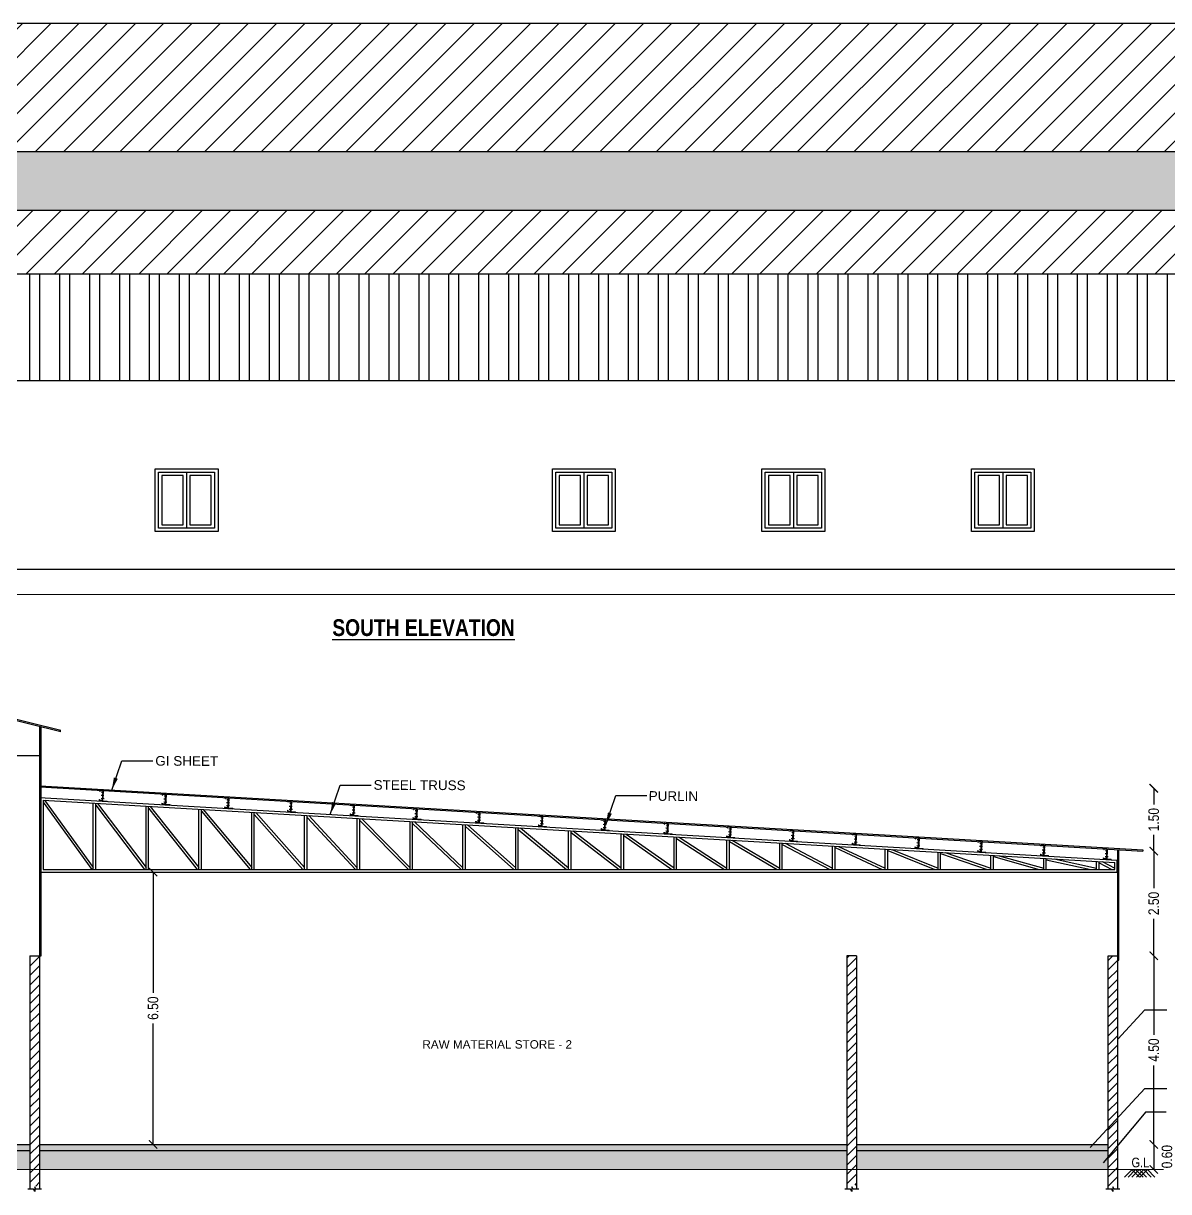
# Model space of a CAD drawing. Header units: metres. Extents: x -488 to 4759, y 38 to 2071.
# Drawn here: x 1159.71 to 1187.04, y 184.14 to 212.03 of the extents above; entities that cross this region are included whole.
import ezdxf

# ---------------------------------------------------------------- set-up
doc = ezdxf.new("R2010")
doc.units = ezdxf.units.M
doc.header["$MEASUREMENT"] = 0
doc.layers.add('0 @ 1', color=7, linetype='Continuous')
doc.styles.add('2', font='swissc.ttf', dxfattribs={"height": 0.23})
doc.styles.add('Arial narrow 0.2m', font='ARIALN.TTF', dxfattribs={"height": 0.35})
doc.styles.add('CODE', font='swissc.ttf', dxfattribs={"height": 0.25})
doc.styles.add('sa1', font='', dxfattribs={"height": 72})
doc.styles.get('sa1').set_extended_font_data('Abadi MT Condensed Light')
doc.dimstyles.new('OUTER', dxfattribs={"dimscale": 0, "dimtxt": 0.3, "dimasz": 0.18, "dimexe": 0.18, "dimexo": 0.0625, "dimgap": 0.09, "dimtad": 0, "dimzin": 0, "dimdsep": 46, "dimtxsty": 'CODE', "dimcen": 0.09, "dimse1": 1, "dimse2": 1, "dimclrd": 8, "dimclrt": 1, "dimadec": 0, "dimazin": 0, "dimtfac": 1, "dimtofl": 0, "dimtmove": 0, "dimatfit": 3, "dimfxl": 0, "dimtolj": 1, "dimtzin": 0, "dimarcsym": 0})
doc.dimstyles.new('size 0.2m', dxfattribs={"dimtxt": 0.35, "dimasz": 0.15, "dimexe": 0.15, "dimexo": 0.1, "dimgap": 0.05, "dimtad": 1, "dimtoh": 1, "dimdsep": 46, "dimtxsty": 'Arial narrow 0.2m', "dimblk": 'OBLIQUE', "dimcen": 0.15, "dimse1": 1, "dimse2": 1, "dimclrd": 251, "dimclrt": 47, "dimadec": 0, "dimazin": 0, "dimtfac": 1, "dimtmove": 1, "dimatfit": 3, "dimfxl": 0, "dimarcsym": 0})

# ---------------------------------------------------------------- blocks, each defined once
blk = doc.blocks.new('_OBLIQUE')
at = {"color": 0, "linetype": 'ByBlock'}
blk.add_line((-0.5, -0.5), (0.5, 0.5), dxfattribs=at)
blk = doc.blocks.new('_ArchTick')
at = {"const_width": 0.15}
blk.add_lwpolyline([(-0.5, -0.5), (0.5, 0.5)], dxfattribs=at)
blk = doc.blocks.new('*D178')
at = {"color": 0, "lineweight": -2}
for p, q in [((1186.687, 193.769), (1186.687, 193.378)), ((1186.687, 192.269), (1186.687, 192.659))]:
    blk.add_line(p, q, dxfattribs=at)
at = {"layer": 'Defpoints', "color": 0, "lineweight": -2}
for p in [(1186.687, 193.769), (1186.687, 192.269), (1186.687, 192.269)]:
    blk.add_point(p, dxfattribs=at)
at = {"color": 0, "lineweight": -2, "xscale": 0.2, "yscale": 0.2, "zscale": 0.2}
for p, rotation in [((1186.687, 193.769), 90), ((1186.687, 192.269), 270)]:
    blk.add_blockref('_ArchTick', p, dxfattribs=dict(at, rotation=rotation))
at = {"color": 0, "lineweight": -2, "insert": (1186.687, 193.019), "char_height": 0.25, "attachment_point": 5, "rotation": 90, "style": 'CODE'}
blk.add_mtext('\\A1;1.50', dxfattribs=at)
blk = doc.blocks.new('*D179')
at = {"color": 0, "lineweight": -2}
for p, q in [((1186.687, 192.269), (1186.687, 191.383)), ((1186.687, 189.769), (1186.687, 190.654))]:
    blk.add_line(p, q, dxfattribs=at)
at = {"layer": 'Defpoints', "color": 0, "lineweight": -2}
for p in [(1186.687, 192.269), (1186.687, 189.769), (1186.687, 189.769)]:
    blk.add_point(p, dxfattribs=at)
at = {"color": 0, "lineweight": -2, "xscale": 0.2, "yscale": 0.2, "zscale": 0.2}
for p, rotation in [((1186.687, 192.269), 90), ((1186.687, 189.769), 270)]:
    blk.add_blockref('_ArchTick', p, dxfattribs=dict(at, rotation=rotation))
at = {"color": 0, "lineweight": -2, "insert": (1186.687, 191.019), "char_height": 0.25, "attachment_point": 5, "rotation": 90, "style": 'CODE'}
blk.add_mtext('\\A1;2.50', dxfattribs=at)
blk = doc.blocks.new('*D180')
at = {"color": 0, "lineweight": -2}
for p, q in [((1186.687, 189.769), (1186.687, 187.886)), ((1186.687, 185.269), (1186.687, 187.151))]:
    blk.add_line(p, q, dxfattribs=at)
at = {"layer": 'Defpoints', "color": 0, "lineweight": -2}
for p in [(1186.687, 189.769), (1186.687, 185.269), (1186.687, 185.269)]:
    blk.add_point(p, dxfattribs=at)
at = {"color": 0, "lineweight": -2, "xscale": 0.2, "yscale": 0.2, "zscale": 0.2}
for p, rotation in [((1186.687, 189.769), 90), ((1186.687, 185.269), 270)]:
    blk.add_blockref('_ArchTick', p, dxfattribs=dict(at, rotation=rotation))
at = {"color": 0, "lineweight": -2, "insert": (1186.687, 187.519), "char_height": 0.25, "attachment_point": 5, "rotation": 90, "style": 'CODE'}
blk.add_mtext('\\A1;4.50', dxfattribs=at)
blk = doc.blocks.new('*D181')
at = {"color": 0, "lineweight": -2}
blk.add_line((1186.687, 185.269), (1186.687, 184.669), dxfattribs=at)
at = {"layer": 'Defpoints', "color": 0, "lineweight": -2}
for p in [(1186.687, 185.269), (1186.687, 184.669), (1186.687, 184.669)]:
    blk.add_point(p, dxfattribs=at)
at = {"color": 0, "lineweight": -2, "xscale": 0.2, "yscale": 0.2, "zscale": 0.2}
for p, rotation in [((1186.687, 185.269), 90), ((1186.687, 184.669), 270)]:
    blk.add_blockref('_ArchTick', p, dxfattribs=dict(at, rotation=rotation))
at = {"color": 0, "lineweight": -2, "insert": (1187.003, 184.975), "char_height": 0.25, "attachment_point": 5, "rotation": 90, "style": 'CODE'}
blk.add_mtext('\\A1;0.60', dxfattribs=at)
blk = doc.blocks.new('*D182')
at = {"color": 0, "lineweight": -2}
for p, q in [((1162.807, 191.769), (1162.807, 188.883)), ((1162.807, 185.269), (1162.807, 188.154))]:
    blk.add_line(p, q, dxfattribs=at)
at = {"layer": 'Defpoints', "color": 0, "lineweight": -2}
for p in [(1162.807, 191.769), (1162.807, 185.269), (1162.807, 185.269)]:
    blk.add_point(p, dxfattribs=at)
at = {"color": 0, "lineweight": -2, "xscale": 0.2, "yscale": 0.2, "zscale": 0.2}
for p, rotation in [((1162.807, 191.769), 90), ((1162.807, 185.269), 270)]:
    blk.add_blockref('_ArchTick', p, dxfattribs=dict(at, rotation=rotation))
at = {"color": 0, "lineweight": -2, "insert": (1162.807, 188.519), "char_height": 0.25, "attachment_point": 5, "rotation": 90, "style": 'CODE'}
blk.add_mtext('\\A1;6.50', dxfattribs=at)

msp = doc.modelspace()

# ---------------------------------------------------------------- hatches: boundary and pattern name
h = msp.add_hatch()
h.set_pattern_fill('ANSI31', color=256, scale=0.15)
h.set_pattern_definition([(45, (770.21773, 172.78225), (-0.3367596, 0.3367596), [])])
h.paths.add_polyline_path([(1192.31717, 207.56159), (1118.66857, 207.56159), (1118.66857, 206.0438), (1192.31717, 206.0438)])
h.paths.add_polyline_path([(1118.66857, 212.02648), (1118.66857, 208.96361), (1192.31717, 208.96361), (1192.31717, 212.02648)])
h = msp.add_hatch()
h.set_pattern_fill('HEX', color=256, scale=0.1)
h.set_pattern_definition([(0, (1297.85915, 177.25016), (0, 0.5499261), [0.3175, -0.635]), (120, (1297.85915, 177.25016), (-0.47625, -0.274963), [0.3175, -0.635]), (60, (1298.17665, 177.25016), (-0.47625, 0.274963), [0.3175, -0.635])])
h.paths.add_polyline_path([(1118.66857, 208.96361), (1192.31717, 208.96361), (1192.31717, 207.56159), (1118.66857, 207.56159)])
h = msp.add_hatch()
h.set_pattern_fill('ANSI32', color=256, scale=0.075, angle=45)
h.set_pattern_definition([(90, (1297.7419, 177.29616), (-0.714375, 1e-16), []), (90, (1297.98004, 177.5343), (-0.714375, 1e-16), [])])
h.paths.add_polyline_path([(1118.66857, 206.0438), (1142.37717, 206.0438), (1142.37717, 203.49561), (1118.66857, 203.49561)])
h.paths.add_polyline_path([(1148.37717, 206.0438), (1192.31717, 206.0438), (1192.31717, 203.49561), (1148.37717, 203.49561)])
at = {"lineweight": -2}
h = msp.add_hatch(dxfattribs=at)
h.set_pattern_fill('ANSI31', color=256, scale=0.05)
h.set_pattern_definition([(45, (1129.13165, 115.23146), (-0.1122532, 0.1122532), [])])
h.paths.add_polyline_path([(1123.13665, 185.26859), (1122.90665, 185.26859), (1122.90665, 184.27203), (1123.13665, 184.27203)])
h.paths.add_polyline_path([(1135.36665, 185.26859), (1135.13665, 185.26859), (1135.13665, 184.27483), (1135.36665, 184.27483)])
h.paths.add_polyline_path([(1160.09665, 185.26859), (1159.86665, 185.26859), (1159.86665, 184.27361), (1160.09665, 184.27361)])
h.paths.add_polyline_path([(1179.59665, 185.26859), (1179.36665, 185.26859), (1179.36665, 184.29369), (1179.59665, 184.29369)])
h.paths.add_polyline_path([(1179.59665, 189.76859), (1179.36665, 189.76859), (1179.36665, 185.26859), (1179.59665, 185.26859)])
h.paths.add_polyline_path([(1185.82665, 185.26859), (1185.59665, 185.26859), (1185.59665, 184.26898), (1185.82665, 184.26898)])
h.paths.add_polyline_path([(1123.13665, 189.76859), (1122.90665, 189.76859), (1122.90665, 185.26859), (1123.13665, 185.26859)])
h.paths.add_polyline_path([(1135.36665, 189.7686), (1135.13665, 189.76859), (1135.13665, 185.26859), (1135.36665, 185.2686)])
h.paths.add_polyline_path([(1185.82665, 189.76859), (1185.59665, 189.76859), (1185.59665, 185.26859), (1185.82665, 185.26859)])
h.paths.add_polyline_path([(1160.09665, 189.76859), (1159.86665, 189.76859), (1159.86665, 185.26859), (1160.09665, 185.26859)])
h = msp.add_hatch(dxfattribs=at)
h.set_pattern_fill('AR-CONC', color=256, scale=0.0025)
h.set_pattern_definition([(50, (776.07946, 81.37365), (0.45546167, -0.0398477), [0.047625, -0.523875]), (355, (776.07946, 81.37365), (-0.08810855, 0.4776421), [0.0381, -0.41910146]), (100.45144, (776.1174, 81.37033), (0.3673531, 0.4377944), [0.040475, -0.4452256]), (46.1842, (776.07946, 81.50065), (0.6776976, -0.1051058), [0.0714375, -0.7858125]), (96.63556, (776.13594, 81.4919), (0.5935103, 0.6185653), [0.0607126, -0.667839]), (351.18415, (776.07946, 81.50065), (0.5935103, 0.6185653), [0.0571499, -0.6286493]), (21, (776.14296, 81.4689), (0.37903598, -0.255663), [0.047625, -0.523875]), (326, (776.14296, 81.4689), (0.15450507, 0.4604699), [0.0381, -0.4191]), (71.45144, (776.17455, 81.4476), (0.53354105, 0.2048069), [0.040475, -0.44522484]), (37.5, (776.07946, 81.37365), (0.00772151, 0.2113876), [0, -0.41402, 0, -0.42545, 0, -0.4206875]), (7.5, (776.07946, 81.37365), (0.16704916, 0.25045144), [0, -0.24257, 0, -0.404495, 0, -0.1603375]), (327.5, (775.93786, 81.37365), (0.33897649, -0.01432186), [0, -0.15875, 0, -0.4953, 0, -0.657225]), (317.5, (775.87436, 81.37365), (0.37032295, 0.06356623), [0, -0.206375, 0, -0.32893, 0, -0.466725])])
h.paths.add_polyline_path([(1179.59665, 185.26859), (1179.59665, 185.11859), (1185.59665, 185.11859), (1185.59665, 185.26859)])
h.paths.add_polyline_path([(1160.09665, 185.26859), (1160.09665, 185.11859), (1179.36665, 185.11859), (1179.36665, 185.26859)])
h.paths.add_polyline_path([(1159.86665, 185.11859), (1159.86665, 185.26859), (1135.36665, 185.26859), (1135.36665, 185.11859)])
h.paths.add_polyline_path([(1123.13525, 185.26859), (1123.13525, 185.11859), (1135.13665, 185.11859), (1135.13665, 185.26859)])
h = msp.add_hatch(dxfattribs=at)
h.set_pattern_fill('AR-SAND', color=256, scale=0.0025)
h.set_pattern_definition([(37.5, (776.07946, 81.37365), (-0.004000078, 0.12235331), [0, -0.09652, 0, -0.10795, 0, -0.1031875]), (7.5, (776.07946, 81.37365), (0.11238082, 0.179206275), [0, -0.05207, 0, -0.086995, 0, -0.0333375]), (327.5, (776.00136, 81.37365), (0.197748093, 0.000359296), [0, -0.03175, 0, -0.1143, 0, -0.149225]), (317.5, (776.00136, 81.37365), (0.19088911, 0.05573233), [0, -0.015875, 0, -0.07493, 0, -0.085725])])
h.paths.add_polyline_path([(1185.59665, 184.66859), (1185.59665, 185.11859), (1179.59665, 185.11859), (1179.59665, 184.66859)])
h.paths.add_polyline_path([(1179.36665, 184.66859), (1179.36665, 185.11859), (1159.86665, 185.11859), (1159.86665, 184.66859)])
h.paths.add_polyline_path([(1160.09665, 184.66859), (1160.09665, 185.11859), (1135.36665, 185.11859), (1135.36665, 184.66859)])
h.paths.add_polyline_path([(1135.13665, 184.66859), (1135.13665, 185.11859), (1123.13525, 185.11859), (1123.13525, 184.66859)])

# ---------------------------------------------------------------- linework, layer by layer
for p, q in [((1192.31717, 212.02648), (1118.66857, 212.02648)), ((1192.31717, 208.96361), (1118.66857, 208.96361)), ((1192.31717, 207.56159), (1118.66857, 207.56159)), ((1192.31717, 206.0438), (1118.66857, 206.0438)), ((1192.31717, 206.0438), (1118.66857, 206.0438)), ((1192.31717, 203.49561), (1148.37717, 203.49561)), ((1163.60717, 201.31561), (1163.60717, 199.97561)), ((1173.08717, 201.31561), (1173.08717, 199.97561)), ((1178.08717, 201.31561), (1178.08717, 199.97561)), ((1183.08717, 201.31561), (1183.08717, 199.97561)), ((1118.66857, 198.99561), (1192.31717, 198.99561)), ((1160.60654, 195.15018), (1147.61666, 198.29946)), ((1160.60653, 195.11931), (1147.61665, 198.26859)), ((1160.10704, 189.76474), (1160.10873, 195.24)), ((1160.13704, 189.76473), (1160.13873, 195.23273)), ((1160.5908, 195.12313), (1160.5908, 195.154)), ((1159.09665, 194.55184), (1160.09665, 194.55184)), ((1160.09665, 194.55184), (1160.09665, 184.19631)), ((1160.11288, 193.82876), (1186.42665, 192.30087)), ((1160.09665, 193.54923), (1185.81665, 192.05582)), ((1160.11114, 193.79881), (1186.42665, 192.27082)), ((1160.12121, 193.5478), (1160.12121, 191.76859)), ((1161.53659, 193.69444), (1161.5381, 193.7184)), ((1161.53659, 193.69444), (1161.54036, 193.6942)), ((1161.5381, 193.7184), (1161.60998, 193.71387)), ((1161.54036, 193.6942), (1161.54163, 193.71439)), ((1161.54163, 193.71439), (1161.60597, 193.71034)), ((1161.63349, 193.59211), (1161.56571, 193.59638)), ((1161.63473, 193.6642), (1161.57579, 193.66791)), ((1161.60597, 193.71034), (1161.59135, 193.47827)), ((1161.60998, 193.71387), (1161.59413, 193.46228)), ((1161.60998, 193.71387), (1161.59413, 193.46228)), ((1161.61881, 193.70129), (1161.60432, 193.47126)), ((1161.61881, 193.70129), (1161.60923, 193.70189)), ((1163.03407, 193.60749), (1163.03557, 193.63145)), ((1163.03407, 193.60749), (1163.03784, 193.60725)), ((1163.03557, 193.63145), (1163.10746, 193.62692)), ((1163.03784, 193.60725), (1163.03911, 193.62744)), ((1163.03911, 193.62744), (1163.10345, 193.62339)), ((1163.1322, 193.57725), (1163.07327, 193.58096)), ((1163.10345, 193.62339), (1163.08883, 193.39132)), ((1163.10746, 193.62692), (1163.09161, 193.37533)), ((1163.10746, 193.62692), (1163.09161, 193.37533)), ((1163.11629, 193.61434), (1163.1018, 193.38431)), ((1163.11629, 193.61434), (1163.1067, 193.61494)), ((1164.53154, 193.52054), (1164.53305, 193.5445)), ((1164.53305, 193.5445), (1164.60494, 193.53997)), ((1164.53532, 193.5203), (1164.53659, 193.54049)), ((1164.53659, 193.54049), (1164.60092, 193.53644)), ((1164.60092, 193.53644), (1164.5863, 193.30437)), ((1164.60494, 193.53997), (1164.58909, 193.28838)), ((1164.60494, 193.53997), (1164.58909, 193.28838)), ((1160.18121, 193.48422), (1185.75665, 191.9992)), ((1160.18121, 193.48422), (1160.18121, 191.82859)), ((1160.18121, 193.4331), (1161.34416, 191.82859)), ((1160.21989, 193.48197), (1161.38121, 191.87971)), ((1161.38121, 191.82859), (1161.38121, 193.41454)), ((1161.44121, 191.82859), (1161.44121, 193.41106)), ((1161.44121, 193.36141), (1162.60356, 191.82859)), ((1161.4806, 193.40877), (1162.64121, 191.87824)), ((1161.52451, 193.50275), (1161.523, 193.47879)), ((1161.523, 193.47879), (1161.59488, 193.47426)), ((1161.52451, 193.50275), (1161.52828, 193.50251)), ((1161.52701, 193.48233), (1161.52828, 193.50251)), ((1161.59135, 193.47827), (1161.52701, 193.48233)), ((1161.63929, 193.51958), (1161.5658, 193.52421)), ((1161.59413, 193.46228), (1161.71394, 193.45473)), ((1161.60432, 193.47126), (1161.71454, 193.46432)), ((1161.71394, 193.45473), (1161.71454, 193.46432)), ((1162.64121, 191.82859), (1162.64121, 193.34138)), ((1162.70121, 191.82859), (1162.70121, 193.3379)), ((1162.70121, 193.28969), (1163.86289, 191.82859)), ((1162.7414, 193.33556), (1163.90121, 191.8768)), ((1163.02199, 193.4158), (1163.02048, 193.39184)), ((1163.02048, 193.39184), (1163.09236, 193.38731)), ((1163.02199, 193.4158), (1163.02576, 193.41556)), ((1163.02449, 193.39538), (1163.02576, 193.41556)), ((1163.08883, 193.39132), (1163.02449, 193.39538)), ((1163.13097, 193.50516), (1163.06318, 193.50943)), ((1163.13677, 193.43263), (1163.06328, 193.43726)), ((1163.09161, 193.37533), (1163.21141, 193.36778)), ((1163.1018, 193.38431), (1163.21202, 193.37737)), ((1163.21141, 193.36778), (1163.21202, 193.37737)), ((1163.90121, 191.82859), (1163.90121, 193.26822)), ((1163.96121, 191.82859), (1163.96121, 193.26474)), ((1164.0023, 193.26235), (1165.16121, 191.87538)), ((1164.51947, 193.32885), (1164.51796, 193.30489)), ((1164.51796, 193.30489), (1164.58984, 193.30036)), ((1164.51947, 193.32885), (1164.52324, 193.32861)), ((1164.52197, 193.30843), (1164.52324, 193.32861)), ((1164.5863, 193.30437), (1164.52197, 193.30843)), ((1164.53154, 193.52054), (1164.53532, 193.5203)), ((1164.62845, 193.41821), (1164.56066, 193.42248)), ((1164.63425, 193.34568), (1164.56075, 193.35031)), ((1164.62968, 193.4903), (1164.57074, 193.49401)), ((1164.58909, 193.28838), (1164.70889, 193.28083)), ((1164.61377, 193.52739), (1164.59927, 193.29736)), ((1164.59927, 193.29736), (1164.7095, 193.29042)), ((1164.61377, 193.52739), (1164.60418, 193.52799)), ((1164.70889, 193.28083), (1164.7095, 193.29042)), ((1166.02902, 193.43359), (1166.03053, 193.45755)), ((1166.02902, 193.43359), (1166.03279, 193.43335)), ((1166.03053, 193.45755), (1166.10241, 193.45302)), ((1166.03279, 193.43335), (1166.03407, 193.45354)), ((1166.03407, 193.45354), (1166.0984, 193.44949)), ((1166.12593, 193.33126), (1166.05814, 193.33553)), ((1166.13173, 193.25873), (1166.05823, 193.26336)), ((1166.12716, 193.40335), (1166.06822, 193.40706)), ((1166.0984, 193.44949), (1166.08378, 193.21742)), ((1166.10241, 193.45302), (1166.08656, 193.20143)), ((1166.10241, 193.45302), (1166.08656, 193.20143)), ((1166.11124, 193.44044), (1166.09675, 193.21041)), ((1166.11124, 193.44044), (1166.10166, 193.44104)), ((1167.5265, 193.34664), (1167.52801, 193.3706)), ((1167.5265, 193.34664), (1167.53027, 193.3464)), ((1167.52801, 193.3706), (1167.59989, 193.36607)), ((1167.53027, 193.3464), (1167.53154, 193.36659)), ((1167.53154, 193.36659), (1167.59588, 193.36254)), ((1167.62464, 193.3164), (1167.5657, 193.32011)), ((1167.59588, 193.36254), (1167.58126, 193.13047)), ((1167.59989, 193.36607), (1167.58404, 193.11448)), ((1167.59989, 193.36607), (1167.58404, 193.11448)), ((1167.60872, 193.35349), (1167.59423, 193.12346)), ((1167.60872, 193.35349), (1167.59914, 193.35409)), ((1169.02398, 193.25969), (1169.02549, 193.28365)), ((1169.02398, 193.25969), (1169.02775, 193.25945)), ((1169.02549, 193.28365), (1169.09737, 193.27912)), ((1169.02775, 193.25945), (1169.02902, 193.27964)), ((1169.02902, 193.27964), (1169.09336, 193.27559)), ((1169.09336, 193.27559), (1169.07874, 193.04352)), ((1169.09737, 193.27912), (1169.08152, 193.02753)), ((1169.09737, 193.27912), (1169.08152, 193.02753)), ((1169.1062, 193.26654), (1169.09171, 193.03651)), ((1169.1062, 193.26654), (1169.09661, 193.26714)), ((1163.96121, 193.21795), (1165.12212, 191.82859)), ((1165.16121, 191.82859), (1165.16121, 193.19506)), ((1165.22121, 191.82859), (1165.22121, 193.19157)), ((1165.22121, 193.14618), (1166.38124, 191.82859)), ((1165.26334, 193.18913), (1166.42121, 191.87399)), ((1166.01694, 193.2419), (1166.01543, 193.21794)), ((1166.01543, 193.21794), (1166.08732, 193.21341)), ((1166.01694, 193.2419), (1166.02072, 193.24166)), ((1166.01945, 193.22148), (1166.02072, 193.24166)), ((1166.08378, 193.21742), (1166.01945, 193.22148)), ((1166.08656, 193.20143), (1166.20637, 193.19388)), ((1166.09675, 193.21041), (1166.20697, 193.20347)), ((1166.20637, 193.19388), (1166.20697, 193.20347)), ((1166.42121, 191.82859), (1166.42121, 193.1219)), ((1166.48121, 191.82859), (1166.48121, 193.11841)), ((1166.48121, 193.07437), (1167.64024, 191.82859)), ((1166.52453, 193.1159), (1167.68121, 191.87263)), ((1167.51442, 193.15495), (1167.51291, 193.13099)), ((1167.51291, 193.13099), (1167.5848, 193.12646)), ((1167.51442, 193.15495), (1167.5182, 193.15471)), ((1167.51692, 193.13453), (1167.5182, 193.15471)), ((1167.58126, 193.13047), (1167.51692, 193.13453)), ((1167.62341, 193.24431), (1167.55562, 193.24858)), ((1167.6292, 193.17178), (1167.55571, 193.17641)), ((1167.58404, 193.11448), (1167.70385, 193.10693)), ((1167.59423, 193.12346), (1167.70445, 193.11652)), ((1167.68121, 191.82859), (1167.68121, 193.04874)), ((1167.70385, 193.10693), (1167.70445, 193.11652)), ((1167.74121, 191.82859), (1167.74121, 193.04525)), ((1167.74121, 193.00253), (1168.89908, 191.82859)), ((1167.78591, 193.04266), (1168.94121, 191.87131)), ((1168.94121, 191.82859), (1168.94121, 192.97558)), ((1169.0119, 193.068), (1169.01039, 193.04404)), ((1169.01039, 193.04404), (1169.08227, 193.03951)), ((1169.0119, 193.068), (1169.01567, 193.06776)), ((1169.0144, 193.04758), (1169.01567, 193.06776)), ((1169.07874, 193.04352), (1169.0144, 193.04758)), ((1169.12088, 193.15736), (1169.05309, 193.16163)), ((1169.12668, 193.08483), (1169.05319, 193.08946)), ((1169.12212, 193.22945), (1169.06318, 193.23316)), ((1169.08152, 193.02753), (1169.20133, 193.01998)), ((1169.09171, 193.03651), (1169.20193, 193.02957)), ((1169.20133, 193.01998), (1169.20193, 193.02957)), ((1170.50938, 192.98105), (1170.50787, 192.95709)), ((1170.50938, 192.98105), (1170.51315, 192.98081)), ((1170.51188, 192.96063), (1170.51315, 192.98081)), ((1170.52145, 193.17274), (1170.52296, 193.1967)), ((1170.52145, 193.17274), (1170.52523, 193.1725)), ((1170.52296, 193.1967), (1170.59485, 193.19217)), ((1170.52523, 193.1725), (1170.5265, 193.19269)), ((1170.5265, 193.19269), (1170.59084, 193.18864)), ((1170.61836, 193.07041), (1170.55057, 193.07468)), ((1170.62416, 192.99788), (1170.55066, 193.00251)), ((1170.61959, 193.1425), (1170.56066, 193.14621)), ((1170.59084, 193.18864), (1170.57622, 192.95657)), ((1170.59485, 193.19217), (1170.579, 192.94058)), ((1170.59485, 193.19217), (1170.579, 192.94058)), ((1170.60368, 193.17959), (1170.58919, 192.94956)), ((1170.60368, 193.17959), (1170.59409, 193.18019)), ((1172.01893, 193.08579), (1172.02044, 193.10975)), ((1172.01893, 193.08579), (1172.02271, 193.08555)), ((1172.02044, 193.10975), (1172.09233, 193.10522)), ((1172.02271, 193.08555), (1172.02398, 193.10574)), ((1172.02398, 193.10574), (1172.08831, 193.10169)), ((1172.11584, 192.98346), (1172.04805, 192.98773)), ((1172.11707, 193.05555), (1172.05813, 193.05926)), ((1172.08831, 193.10169), (1172.07369, 192.86962)), ((1172.09233, 193.10522), (1172.07647, 192.85363)), ((1172.09233, 193.10522), (1172.07647, 192.85363)), ((1172.10115, 193.09264), (1172.08666, 192.86261)), ((1172.10115, 193.09264), (1172.09157, 193.09324)), ((1173.51641, 192.99884), (1173.51792, 193.0228)), ((1173.51641, 192.99884), (1173.52018, 192.9986)), ((1173.51792, 193.0228), (1173.5898, 193.01827)), ((1173.52018, 192.9986), (1173.52146, 193.01879)), ((1173.52146, 193.01879), (1173.58579, 193.01474)), ((1173.58579, 193.01474), (1173.57117, 192.78267)), ((1173.5898, 193.01827), (1173.57395, 192.76668)), ((1173.5898, 193.01827), (1173.57395, 192.76668)), ((1173.59863, 193.00569), (1173.58414, 192.77566)), ((1173.59863, 193.00569), (1173.58905, 193.00629)), ((1169.00121, 191.82859), (1169.00121, 192.97209)), ((1169.00121, 192.93065), (1170.15773, 191.82859)), ((1169.04752, 192.9694), (1170.20121, 191.87003)), ((1170.20121, 191.82859), (1170.20121, 192.90241)), ((1170.26121, 191.82859), (1170.26121, 192.89893)), ((1170.26121, 192.85873), (1171.41614, 191.82859)), ((1170.30942, 192.89613), (1171.46121, 191.86879)), ((1170.50787, 192.95709), (1170.57975, 192.95256)), ((1170.57622, 192.95657), (1170.51188, 192.96063)), ((1170.579, 192.94058), (1170.6988, 192.93303)), ((1170.58919, 192.94956), (1170.69941, 192.94262)), ((1170.6988, 192.93303), (1170.69941, 192.94262)), ((1171.46121, 191.82859), (1171.46121, 192.82925)), ((1171.52121, 191.82859), (1171.52121, 192.82577)), ((1171.52121, 192.78676), (1172.67427, 191.82859)), ((1171.57168, 192.82284), (1172.72121, 191.8676)), ((1172.00686, 192.8941), (1172.00535, 192.87014)), ((1172.00535, 192.87014), (1172.07723, 192.86561)), ((1172.00686, 192.8941), (1172.01063, 192.89386)), ((1172.00936, 192.87368), (1172.01063, 192.89386)), ((1172.07369, 192.86962), (1172.00936, 192.87368)), ((1172.12164, 192.91093), (1172.04814, 192.91556)), ((1172.07647, 192.85363), (1172.19628, 192.84608)), ((1172.08666, 192.86261), (1172.19688, 192.85567)), ((1172.19628, 192.84608), (1172.19688, 192.85567)), ((1172.72121, 191.82859), (1172.72121, 192.75609)), ((1172.78121, 191.82859), (1172.78121, 192.75261)), ((1172.78121, 192.71475), (1173.93204, 191.82859)), ((1172.8344, 192.74952), (1173.98121, 191.86645)), ((1173.50433, 192.80715), (1173.50282, 192.78319)), ((1173.50282, 192.78319), (1173.57471, 192.77866)), ((1173.50433, 192.80715), (1173.50811, 192.80691)), ((1173.50684, 192.78673), (1173.50811, 192.80691)), ((1173.57117, 192.78267), (1173.50684, 192.78673)), ((1173.61332, 192.89651), (1173.54553, 192.90078)), ((1173.61912, 192.82398), (1173.54562, 192.82861)), ((1173.61455, 192.9686), (1173.55561, 192.97231)), ((1173.57395, 192.76668), (1173.69376, 192.75913)), ((1173.58414, 192.77566), (1173.69436, 192.76872)), ((1173.69376, 192.75913), (1173.69436, 192.76872)), ((1175.00181, 192.7202), (1175.0003, 192.69624)), ((1175.0003, 192.69624), (1175.07218, 192.69171)), ((1175.00181, 192.7202), (1175.00558, 192.71996)), ((1175.00431, 192.69978), (1175.00558, 192.71996)), ((1175.06865, 192.69572), (1175.00431, 192.69978)), ((1175.01389, 192.91189), (1175.0154, 192.93585)), ((1175.01389, 192.91189), (1175.01766, 192.91165)), ((1175.0154, 192.93585), (1175.08728, 192.93132)), ((1175.01766, 192.91165), (1175.01893, 192.93184)), ((1175.01893, 192.93184), (1175.08327, 192.92779)), ((1175.11079, 192.80956), (1175.04301, 192.81383)), ((1175.11659, 192.73703), (1175.0431, 192.74166)), ((1175.11203, 192.88165), (1175.05309, 192.88536)), ((1175.08327, 192.92779), (1175.06865, 192.69572)), ((1175.08728, 192.93132), (1175.07143, 192.67973)), ((1175.08728, 192.93132), (1175.07143, 192.67973)), ((1175.09611, 192.91874), (1175.08162, 192.68871)), ((1175.09611, 192.91874), (1175.08653, 192.91934)), ((1176.51137, 192.82494), (1176.51287, 192.8489)), ((1176.51137, 192.82494), (1176.51514, 192.8247)), ((1176.51287, 192.8489), (1176.58476, 192.84437)), ((1176.51514, 192.8247), (1176.51641, 192.84489)), ((1176.51641, 192.84489), (1176.58075, 192.84084)), ((1176.60827, 192.72261), (1176.54048, 192.72688)), ((1176.6095, 192.7947), (1176.55057, 192.79841)), ((1176.58075, 192.84084), (1176.56613, 192.60877)), ((1176.58476, 192.84437), (1176.56891, 192.59278)), ((1176.58476, 192.84437), (1176.56891, 192.59278)), ((1176.59359, 192.83179), (1176.5791, 192.60176)), ((1176.59359, 192.83179), (1176.584, 192.83239)), ((1178.00884, 192.73799), (1178.01035, 192.76195)), ((1178.00884, 192.73799), (1178.01262, 192.73775)), ((1178.01035, 192.76195), (1178.08224, 192.75742)), ((1178.01262, 192.73775), (1178.01389, 192.75794)), ((1178.01389, 192.75794), (1178.07822, 192.75389)), ((1178.10698, 192.70775), (1178.04804, 192.71146)), ((1178.07822, 192.75389), (1178.0636, 192.52182)), ((1178.08224, 192.75742), (1178.06639, 192.50583)), ((1178.08224, 192.75742), (1178.06639, 192.50583)), ((1178.09107, 192.74484), (1178.07657, 192.51481)), ((1178.09107, 192.74484), (1178.08148, 192.74544)), ((1173.98121, 191.82859), (1173.98121, 192.68293)), ((1174.04121, 191.82859), (1174.04121, 192.67945)), ((1174.04121, 192.64267), (1175.18935, 191.82859)), ((1174.09771, 192.67617), (1175.24121, 191.86537)), ((1175.07143, 192.67973), (1175.19124, 192.67218)), ((1175.08162, 192.68871), (1175.19184, 192.68177)), ((1175.19124, 192.67218), (1175.19184, 192.68177)), ((1175.24121, 191.82859), (1175.24121, 192.60977)), ((1175.30121, 191.82859), (1175.30121, 192.60629)), ((1175.30121, 192.57054), (1176.44605, 191.82859)), ((1175.3618, 192.60277), (1176.50121, 191.86434)), ((1176.49929, 192.63325), (1176.49778, 192.60929)), ((1176.49778, 192.60929), (1176.56966, 192.60476)), ((1176.49929, 192.63325), (1176.50306, 192.63301)), ((1176.50121, 191.82859), (1176.50121, 192.53661)), ((1176.50179, 192.61283), (1176.50306, 192.63301)), ((1176.56613, 192.60877), (1176.50179, 192.61283)), ((1176.61407, 192.65008), (1176.54058, 192.65471)), ((1176.56121, 191.82859), (1176.56121, 192.53313)), ((1176.56121, 192.49834), (1177.70196, 191.82859)), ((1176.56891, 192.59278), (1176.68871, 192.58523)), ((1176.5791, 192.60176), (1176.68932, 192.59482)), ((1176.62697, 192.52931), (1177.76121, 191.86338)), ((1176.68871, 192.58523), (1176.68932, 192.59482)), ((1177.76121, 191.82859), (1177.76121, 192.46345)), ((1177.82121, 191.82859), (1177.82121, 192.45996)), ((1177.82121, 192.42607), (1178.95678, 191.82859)), ((1177.89364, 192.45576), (1179.02121, 191.86249)), ((1177.99677, 192.5463), (1177.99526, 192.52234)), ((1177.99526, 192.52234), (1178.06714, 192.51781)), ((1177.99677, 192.5463), (1178.00054, 192.54606)), ((1177.99927, 192.52588), (1178.00054, 192.54606)), ((1178.0636, 192.52182), (1177.99927, 192.52588)), ((1178.10575, 192.63566), (1178.03796, 192.63993)), ((1178.11155, 192.56313), (1178.03805, 192.56776)), ((1178.06639, 192.50583), (1178.18619, 192.49828)), ((1178.07657, 192.51481), (1178.1868, 192.50787)), ((1178.18619, 192.49828), (1178.1868, 192.50787)), ((1179.49424, 192.45935), (1179.49273, 192.43539)), ((1179.49273, 192.43539), (1179.56462, 192.43086)), ((1179.49424, 192.45935), (1179.49802, 192.45911)), ((1179.49675, 192.43893), (1179.49802, 192.45911)), ((1179.56108, 192.43487), (1179.49675, 192.43893)), ((1179.50632, 192.65104), (1179.50783, 192.675)), ((1179.50632, 192.65104), (1179.51009, 192.6508)), ((1179.50783, 192.675), (1179.57971, 192.67047)), ((1179.51009, 192.6508), (1179.51137, 192.67099)), ((1179.51137, 192.67099), (1179.5757, 192.66694)), ((1179.60323, 192.54871), (1179.53544, 192.55298)), ((1179.60903, 192.47618), (1179.53553, 192.48081)), ((1179.60446, 192.6208), (1179.54552, 192.62451)), ((1179.5757, 192.66694), (1179.56108, 192.43487)), ((1179.57971, 192.67047), (1179.56386, 192.41888)), ((1179.57971, 192.67047), (1179.56386, 192.41888)), ((1179.56386, 192.41888), (1179.68367, 192.41133)), ((1179.58854, 192.65789), (1179.57405, 192.42786)), ((1179.57405, 192.42786), (1179.68427, 192.42092)), ((1179.58854, 192.65789), (1179.57896, 192.65849)), ((1179.68367, 192.41133), (1179.68427, 192.42092)), ((1181.0038, 192.56409), (1181.00531, 192.58805)), ((1181.0038, 192.56409), (1181.00757, 192.56385)), ((1181.00531, 192.58805), (1181.07719, 192.58352)), ((1181.00757, 192.56385), (1181.00884, 192.58404)), ((1181.00884, 192.58404), (1181.07318, 192.57999)), ((1181.10071, 192.46176), (1181.03292, 192.46603)), ((1181.10194, 192.53385), (1181.043, 192.53756)), ((1181.07318, 192.57999), (1181.05856, 192.34792)), ((1181.07719, 192.58352), (1181.06134, 192.33193)), ((1181.07719, 192.58352), (1181.06134, 192.33193)), ((1181.08602, 192.57094), (1181.07153, 192.34091)), ((1181.08602, 192.57094), (1181.07644, 192.57154)), ((1182.50128, 192.47714), (1182.50279, 192.5011)), ((1182.50128, 192.47714), (1182.50505, 192.4769)), ((1182.50279, 192.5011), (1182.57467, 192.49657)), ((1182.50505, 192.4769), (1182.50632, 192.49709)), ((1182.50632, 192.49709), (1182.57066, 192.49304)), ((1182.59942, 192.4469), (1182.54048, 192.45061)), ((1182.57066, 192.49304), (1182.55604, 192.26097)), ((1182.57467, 192.49657), (1182.55882, 192.24498)), ((1182.57467, 192.49657), (1182.55882, 192.24498)), ((1182.5835, 192.48399), (1182.56901, 192.25396)), ((1182.5835, 192.48399), (1182.57391, 192.48459)), ((1179.02121, 191.82859), (1179.02121, 192.39029)), ((1179.08121, 191.82859), (1179.08121, 192.3868)), ((1179.08121, 192.35372), (1180.21009, 191.82859)), ((1179.16249, 192.38208), (1180.28121, 191.86168)), ((1180.28121, 191.82859), (1180.28121, 192.31713)), ((1180.34121, 191.82859), (1180.34121, 192.31364)), ((1180.34121, 192.28128), (1181.46116, 191.82859)), ((1180.4347, 192.30822), (1181.54121, 191.86095)), ((1180.4347, 192.30822), (1181.54121, 191.86095)), ((1180.99172, 192.3724), (1180.99021, 192.34844)), ((1180.99021, 192.34844), (1181.0621, 192.34391)), ((1180.99172, 192.3724), (1180.9955, 192.37216)), ((1180.99422, 192.35198), (1180.9955, 192.37216)), ((1181.05856, 192.34792), (1180.99422, 192.35198)), ((1181.1065, 192.38923), (1181.03301, 192.39386)), ((1181.06134, 192.33193), (1181.18115, 192.32438)), ((1181.07153, 192.34091), (1181.18175, 192.33397)), ((1181.18115, 192.32438), (1181.18175, 192.33397)), ((1181.54121, 191.82859), (1181.54121, 192.24397)), ((1181.60121, 191.82859), (1181.60121, 192.24048)), ((1181.60121, 192.20876), (1182.70881, 191.82859)), ((1181.71244, 192.23402), (1182.80121, 191.86031)), ((1182.4892, 192.28545), (1182.48769, 192.26149)), ((1182.48769, 192.26149), (1182.55957, 192.25696)), ((1182.4892, 192.28545), (1182.49297, 192.28521)), ((1182.4917, 192.26503), (1182.49297, 192.28521)), ((1182.55604, 192.26097), (1182.4917, 192.26503)), ((1182.59818, 192.37481), (1182.53039, 192.37908)), ((1182.60398, 192.30228), (1182.53049, 192.30691)), ((1182.55882, 192.24498), (1182.67863, 192.23743)), ((1182.56901, 192.25396), (1182.67923, 192.24702)), ((1182.67863, 192.23743), (1182.67923, 192.24702)), ((1182.80121, 191.82859), (1182.80121, 192.1708)), ((1182.86121, 191.82859), (1182.86121, 192.16732)), ((1183.00025, 192.15925), (1184.06121, 191.85976)), ((1183.98668, 192.1985), (1183.98517, 192.17454)), ((1183.98517, 192.17454), (1184.05705, 192.17001)), ((1183.98668, 192.1985), (1183.99045, 192.19826)), ((1183.98918, 192.17808), (1183.99045, 192.19826)), ((1184.05352, 192.17402), (1183.98918, 192.17808)), ((1183.99875, 192.39019), (1184.00026, 192.41415)), ((1183.99875, 192.39019), (1184.00253, 192.38995)), ((1184.00026, 192.41415), (1184.07215, 192.40962)), ((1184.00253, 192.38995), (1184.0038, 192.41014)), ((1184.0038, 192.41014), (1184.06814, 192.40609)), ((1184.09566, 192.28786), (1184.02787, 192.29213)), ((1184.10146, 192.21533), (1184.02796, 192.21996)), ((1184.09689, 192.35995), (1184.03796, 192.36366)), ((1184.06814, 192.40609), (1184.05352, 192.17402)), ((1184.07215, 192.40962), (1184.0563, 192.15803)), ((1184.07215, 192.40962), (1184.0563, 192.15803)), ((1184.0563, 192.15803), (1184.1761, 192.15048)), ((1184.08098, 192.39704), (1184.06649, 192.16701)), ((1184.06649, 192.16701), (1184.17671, 192.16007)), ((1184.08098, 192.39704), (1184.07139, 192.39764)), ((1184.1761, 192.15048), (1184.17671, 192.16007)), ((1185.49623, 192.30324), (1185.49774, 192.3272)), ((1185.49623, 192.30324), (1185.50001, 192.303)), ((1185.49774, 192.3272), (1185.56963, 192.32267)), ((1185.50001, 192.303), (1185.50128, 192.32319)), ((1185.50128, 192.32319), (1185.56561, 192.31914)), ((1185.59314, 192.20091), (1185.52535, 192.20518)), ((1185.59437, 192.273), (1185.53543, 192.27671)), ((1185.56561, 192.31914), (1185.55099, 192.08707)), ((1185.56963, 192.32267), (1185.55377, 192.07108)), ((1185.56963, 192.32267), (1185.55377, 192.07108)), ((1185.57845, 192.31009), (1185.56396, 192.08006)), ((1185.57845, 192.31009), (1185.56887, 192.31069)), ((1185.82665, 189.76859), (1185.82665, 192.30566)), ((1185.85665, 189.66859), (1185.85665, 192.30392)), ((1186.42665, 192.30087), (1186.42665, 192.27082)), ((1182.86121, 192.13615), (1183.95078, 191.82859)), ((1184.06121, 191.82859), (1184.06121, 192.09764)), ((1184.12121, 191.82859), (1184.12121, 192.09416)), ((1184.12121, 192.06343), (1185.18238, 191.82859)), ((1184.30944, 192.08323), (1185.32121, 191.85932)), ((1185.32121, 191.82859), (1185.32121, 192.02448)), ((1185.38121, 191.82859), (1185.38121, 192.021)), ((1185.38121, 191.98729), (1185.69087, 191.82859)), ((1185.4554, 192.01669), (1185.75665, 191.8623)), ((1185.48416, 192.11155), (1185.48265, 192.08759)), ((1185.48265, 192.08759), (1185.55453, 192.08306)), ((1185.48416, 192.11155), (1185.48793, 192.11131)), ((1185.48666, 192.09113), (1185.48793, 192.11131)), ((1185.55099, 192.08707), (1185.48666, 192.09113)), ((1185.59894, 192.12838), (1185.52544, 192.13301)), ((1185.55377, 192.07108), (1185.67358, 192.06353)), ((1185.56396, 192.08006), (1185.67418, 192.07312)), ((1185.67358, 192.06353), (1185.67418, 192.07312)), ((1185.75665, 191.82859), (1185.75665, 191.9992)), ((1185.81665, 191.76859), (1185.81665, 192.05582)), ((1160.12121, 191.76859), (1185.81665, 191.76859)), ((1160.18121, 191.82859), (1185.75665, 191.82859)), ((1159.86665, 189.76859), (1159.86665, 184.19631)), ((1159.86665, 189.76859), (1160.09665, 189.76859)), ((1160.10704, 189.76474), (1160.13704, 189.76473)), ((1179.36665, 189.76859), (1179.36665, 184.19631)), ((1179.59665, 189.76859), (1179.36665, 189.76859)), ((1179.59665, 189.76859), (1179.59665, 184.19631)), ((1185.59665, 184.19631), (1185.59665, 189.76859)), ((1185.59665, 189.76859), (1185.82665, 189.76859)), ((1185.82665, 184.19631), (1185.82665, 189.76859)), ((1185.82665, 189.66859), (1185.85665, 189.66859)), ((1159.86365, 185.11859), (1159.86665, 185.11859))]:
    msp.add_line(p, q)
at = {"lineweight": 9}
for p, q in [((1117.46857, 198.39561), (1193.47777, 198.39561)), ((1121.87803, 184.66859), (1186.91841, 184.66859))]:
    msp.add_line(p, q, dxfattribs=at)
at = {"lineweight": 30}
for p, q in [((1186.47474, 188.47893), (1185.82665, 187.78217)), ((1186.47474, 186.60135), (1185.16798, 185.19646)), ((1186.49842, 186.0419), (1185.48228, 184.83036))]:
    msp.add_line(p, q, dxfattribs=at)
at = {"lineweight": 30, "ltscale": 1.5}
for p, q in [((1186.47474, 188.47893), (1186.9965, 188.47893)), ((1186.47474, 186.60135), (1186.9965, 186.60135)), ((1186.49842, 186.0419), (1186.98297, 186.0419))]:
    msp.add_line(p, q, dxfattribs=at)
at = {"lineweight": -2}
for p, q in [((1135.36665, 185.26859), (1159.86665, 185.26859)), ((1160.09665, 185.26859), (1179.36665, 185.26859)), ((1179.59665, 185.26859), (1185.59665, 185.26859)), ((1135.36665, 185.11859), (1159.86665, 185.11859)), ((1160.09665, 185.11859), (1179.36665, 185.11859)), ((1179.59665, 185.11859), (1185.59665, 185.11859))]:
    msp.add_line(p, q, dxfattribs=at)
at = {"lineweight": 30, "ltscale": 0.8}
for p, q in [((1186.17091, 184.66859, 0.16795), (1185.99184, 184.48875, 0.16795)), ((1186.25423, 184.66859, 0.16795), (1186.07515, 184.48875, 0.16795)), ((1186.34101, 184.66859, 0.16795), (1186.16194, 184.48875, 0.16795)), ((1186.16744, 184.66859, 0.16795), (1186.34652, 184.48875, 0.16795)), ((1186.25423, 184.66859, 0.16795), (1186.4333, 184.48875, 0.16795)), ((1186.45115, 184.66859, 0.16795), (1186.27208, 184.48875, 0.16795)), ((1186.33754, 184.66859, 0.16795), (1186.51662, 184.48875, 0.16795)), ((1186.53446, 184.66859, 0.16795), (1186.35539, 184.48875, 0.16795)), ((1186.44768, 184.66859, 0.16795), (1186.62675, 184.48875, 0.16795)), ((1186.53446, 184.66859, 0.16795), (1186.71354, 184.48875, 0.16795))]:
    msp.add_line(p, q, dxfattribs=at)
for points in [[(1162.85717, 201.39561), (1164.35717, 201.39561), (1164.35717, 199.89561), (1162.85717, 199.89561)], [(1172.33717, 201.39561), (1173.83717, 201.39561), (1173.83717, 199.89561), (1172.33717, 199.89561)], [(1177.33717, 201.39561), (1178.83717, 201.39561), (1178.83717, 199.89561), (1177.33717, 199.89561)], [(1182.33717, 201.39561), (1183.83717, 201.39561), (1183.83717, 199.89561), (1182.33717, 199.89561)], [(1162.93717, 201.31561), (1164.27717, 201.31561), (1164.27717, 199.97561), (1162.93717, 199.97561)], [(1163.52717, 201.23561), (1163.01717, 201.23561), (1163.01717, 200.05561), (1163.52717, 200.05561)], [(1164.19717, 201.23561), (1163.68717, 201.23561), (1163.68717, 200.05561), (1164.19717, 200.05561)], [(1172.41717, 201.31561), (1173.75717, 201.31561), (1173.75717, 199.97561), (1172.41717, 199.97561)], [(1173.00717, 201.23561), (1172.49717, 201.23561), (1172.49717, 200.05561), (1173.00717, 200.05561)], [(1173.67717, 201.23561), (1173.16717, 201.23561), (1173.16717, 200.05561), (1173.67717, 200.05561)], [(1177.41717, 201.31561), (1178.75717, 201.31561), (1178.75717, 199.97561), (1177.41717, 199.97561)], [(1178.00717, 201.23561), (1177.49717, 201.23561), (1177.49717, 200.05561), (1178.00717, 200.05561)], [(1178.67717, 201.23561), (1178.16717, 201.23561), (1178.16717, 200.05561), (1178.67717, 200.05561)], [(1182.41717, 201.31561), (1183.75717, 201.31561), (1183.75717, 199.97561), (1182.41717, 199.97561)], [(1183.00717, 201.23561), (1182.49717, 201.23561), (1182.49717, 200.05561), (1183.00717, 200.05561)], [(1183.67717, 201.23561), (1183.16717, 201.23561), (1183.16717, 200.05561), (1183.67717, 200.05561)]]:
    msp.add_lwpolyline(points, close=True)
at = {"lineweight": -2}
for points in [[(1160.1488, 184.19631), (1160.01071, 184.19631), (1159.98323, 184.2525), (1159.98323, 184.14012), (1159.95454, 184.19631), (1159.81766, 184.19631)], [(1179.6488, 184.19631), (1179.51071, 184.19631), (1179.48323, 184.2525), (1179.48323, 184.14012), (1179.45454, 184.19631), (1179.31766, 184.19631)], [(1185.8788, 184.19631), (1185.74071, 184.19631), (1185.71323, 184.2525), (1185.71323, 184.14012), (1185.68454, 184.19631), (1185.54766, 184.19631)]]:
    msp.add_lwpolyline(points, dxfattribs=at)

# ---------------------------------------------------------------- texts
at = {"lineweight": 30, "insert": (1167.08525, 197.80296), "char_height": 0.4, "width": 4.1695873, "attachment_point": 1, "style": '2'}
msp.add_mtext('{\\fSwis721 Cn BT|b1|i0|c0|p34;\\LSOUTH ELEVATION}', dxfattribs=at)
at = {"ltscale": 3.5, "char_height": 0.23, "width": 5.7906846, "attachment_point": 2, "rotation": 359.740409, "style": 'sa1'}
for s, insert in [('{\\fArial|b0|i0|c0|p34;GI SHEET}', (1163.61132, 194.5353)), ('{\\fArial|b0|i0|c0|p34;STEEL TRUSS}', (1169.16817, 193.958)), ('{\\fArial|b0|i0|c0|p34;PURLIN}', (1175.22501, 193.69702))]:
    msp.add_mtext(s, dxfattribs=dict(at, insert=insert))
at = {"ltscale": 3.5, "insert": (1171.01928, 187.75531), "char_height": 0.2, "width": 3.5577981, "attachment_point": 2, "style": 'sa1'}
msp.add_mtext('{\\fArial|b0|i0|c0|p34;RAW MATERIAL STORE - 2}', dxfattribs=at)
at = {"lineweight": -2, "insert": (1186.15606, 184.95084, 0.16795), "char_height": 0.23, "width": 0.3980792, "attachment_point": 1, "style": '2'}
msp.add_mtext('G.L', dxfattribs=at)

# ---------------------------------------------------------------- dimensions: what is measured, and where the dimension line sits
at = {"layer": '0 @ 1', "lineweight": -2}
for base, p1, p2, override, picture, middle in [((1186.68661, 192.26859), (1186.68661, 193.76859), (1186.68661, 192.26859), {"dimscale": 1, "dimtxt": 0.25, "dimasz": 0.2, "dimblk": 'ArchTick', "dimclrd": 0, "dimclrt": 0, "dimtix": 0, "dimtofl": 0, "dimtmove": 0, "dimatfit": 3, "dimfxl": 0.18}, '*D178', (1186.68661, 193.01859)), ((1186.68661, 189.76859), (1186.68661, 192.26859), (1186.68661, 189.76859), {"dimscale": 1, "dimtxt": 0.25, "dimasz": 0.2, "dimblk": 'ArchTick', "dimclrd": 0, "dimclrt": 0, "dimtix": 0, "dimtofl": 0, "dimtmove": 1, "dimatfit": 3, "dimfxl": 0.18}, '*D179', (1186.68661, 191.01859)), ((1162.80747, 185.26859), (1162.80747, 191.76859), (1162.80747, 185.26859), {"dimscale": 1, "dimtxt": 0.25, "dimasz": 0.2, "dimblk": 'ArchTick', "dimclrd": 0, "dimclrt": 0, "dimtix": 0, "dimtofl": 0, "dimtmove": 0, "dimatfit": 3, "dimfxl": 0.18}, '*D182', (1162.80747, 188.51859)), ((1186.68661, 185.26859), (1186.68661, 189.76859), (1186.68661, 185.26859), {"dimscale": 1, "dimtxt": 0.25, "dimasz": 0.2, "dimblk": 'ArchTick', "dimclrd": 0, "dimclrt": 0, "dimtix": 0, "dimtofl": 0, "dimtmove": 1, "dimatfit": 3, "dimfxl": 0.18}, '*D180', (1186.68661, 187.51859))]:
    dim = msp.add_linear_dim(base=base, p1=p1, p2=p2, angle=90, dimstyle='OUTER', override=override, dxfattribs=at)
    dim.commit()
    dim.dimension.update_dxf_attribs({"geometry": picture, "text_midpoint": middle})
dim = msp.add_linear_dim(base=(1186.68661, 184.66859), p1=(1186.68661, 185.26859), p2=(1186.68661, 184.66859), angle=90, dimstyle='OUTER', override={"dimscale": 1, "dimtxt": 0.25, "dimasz": 0.2, "dimblk": 'ArchTick', "dimclrd": 0, "dimclrt": 0, "dimtix": 0, "dimtofl": 0, "dimtmove": 1, "dimatfit": 3, "dimfxl": 0.18}, dxfattribs=at)
dim.commit()
dim.dimension.update_dxf_attribs({"geometry": '*D181', "text_midpoint": (1187.00318, 184.97527), "dimtype": 128})

# ---------------------------------------------------------------- leaders
for points in [[(1161.82182, 193.72644), (1162.06081, 194.42549), (1162.80111, 194.42549)], [(1167.0344, 193.1433), (1167.27339, 193.84235), (1168.0137, 193.84235)], [(1173.61228, 192.89348), (1173.85127, 193.59252), (1174.59157, 193.59252)]]:
    msp.add_leader(points, dimstyle='size 0.2m', override={"dimasz": 0.3, "dimtad": 0, "dimclrd": 256})

doc.saveas('drawing.dxf')
